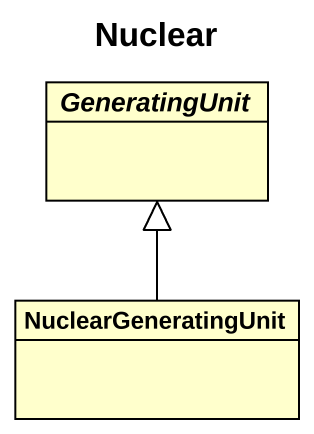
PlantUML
@startuml
title Nuclear
hide circle
hide empty members
abstract class GeneratingUnit
class NuclearGeneratingUnit
NuclearGeneratingUnit -up-|> GeneratingUnit
@enduml
